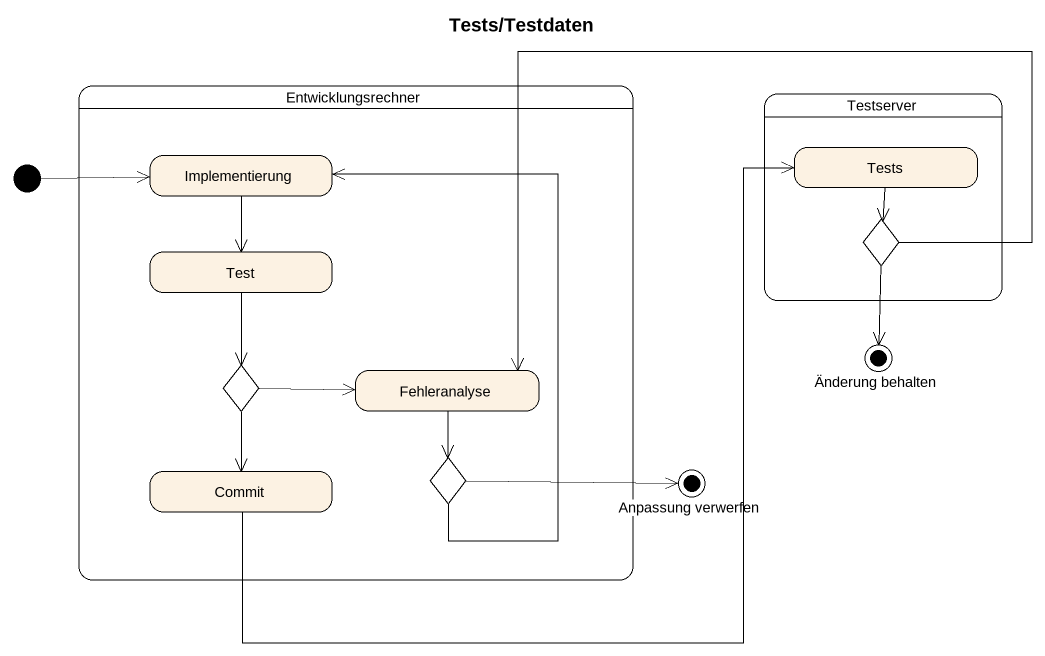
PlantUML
@startuml
title Tests/Testdaten
hide empty description
state Entwicklungsrechner {
  state Implementierung
  state Test
  state choice2 <<choice>>
  state Fehleranalyse
  state Commit
  state choice3 <<choice>>
}
state Testserver {
  state Tests
  state choice1 <<choice>>
}
state initial1 <<start>>
state "Änderung behalten" as Änderung_behalten <<end>>
state "Anpassung verwerfen" as Anpassung_verwerfen <<end>>
initial1 -right-> Implementierung
Implementierung --> Test
Tests --> choice1
choice1 -left-> Fehleranalyse
choice1 --> Änderung_behalten
Test --> choice2
choice2 -right-> Fehleranalyse
choice2 --> Commit
Fehleranalyse --> choice3
Commit -right-> Tests
choice3 -up-> Implementierung
choice3 -right-> Anpassung_verwerfen
@enduml
